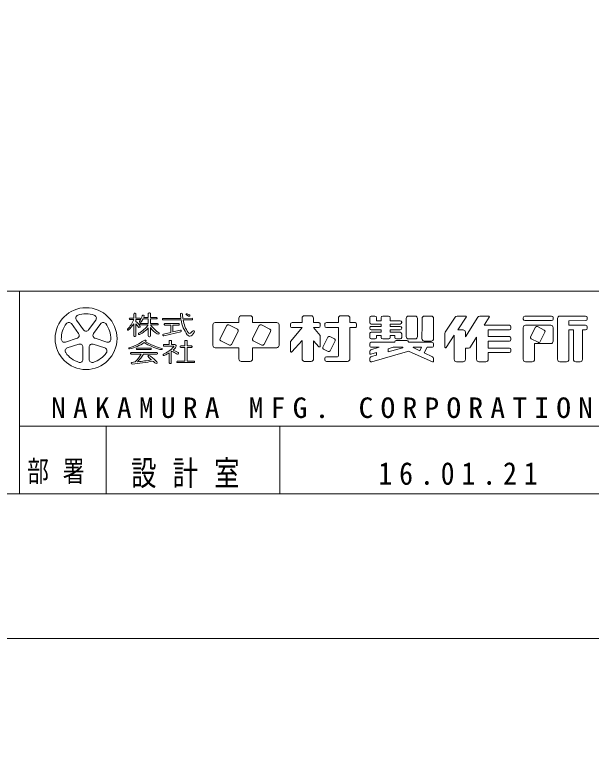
# Model space of a CAD drawing. Units: millimetres on the paper. Extents: x 0 to 420, y -594 to 297.
# Drawn here: x 306.5 to 366.3, y -11.1 to 64.7 of the extents above; entities that cross this region are included whole.
import ezdxf

# ---------------------------------------------------------------- set-up
doc = ezdxf.new("R2010")
doc.units = ezdxf.units.MM
for name, color, linetype, lineweight in [('0_2', 7, 'Continuous', 13), ('FMT', 7, 'Continuous', 13), ('FMT-TXT', 7, 'Continuous', 13)]:
    doc.layers.add(name, color=color, linetype=linetype, lineweight=lineweight)
doc.styles.add('ＭＳ ゴシック', font='')
doc.styles.get('ＭＳ ゴシック').set_extended_font_data('MS Gothic')

msp = doc.modelspace()

# ---------------------------------------------------------------- linework, layer by layer
at = {"layer": '0_2'}
for points in [[(0, 297), (420, 297), (420, 0), (0, 0)], [(0, 0), (420, 0), (420, -297), (0, -297)]]:
    msp.add_lwpolyline(points, close=True, dxfattribs=at)
at = {"layer": 'FMT'}
for p, q in [((28, 36), (403, 36)), ((307, 36), (307, 15)), ((307, 22), (392, 22)), ((316, 22), (316, 15)), ((334, 22), (334, 15)), ((403, 15), (28, 15))]:
    msp.add_line(p, q, dxfattribs=at)
at = {"layer": 'FMT-TXT'}
for p, q in [((318.864, 33.209), (318.864, 33.631)), ((318.944, 33.711), (319, 33.711)), ((319.08, 33.631), (319.08, 33.209)), ((319.834, 33.52), (319.876, 33.508)), ((320.361, 33.267), (320.361, 33.677)), ((320.441, 33.757), (320.5, 33.757)), ((320.58, 33.677), (320.581, 33.267)), ((323.808, 33.721), (323.79, 33.721)), ((324.285, 33.639), (324.282, 33.635)), ((324.287, 33.574), (324.517, 33.413)), ((324.384, 33.658), (324.627, 33.556)), ((324.664, 33.451), (324.665, 33.453)), ((329.999, 33.454), (330.933, 33.454)), ((337.251, 33.454), (336.542, 33.454)), ((340.32, 33.454), (341.028, 33.454)), ((343.479, 33.417), (343.863, 33.417)), ((344.665, 33.417), (345.285, 33.417)), ((347.342, 33.417), (348.033, 33.417)), ((348.986, 33.417), (349.698, 33.417)), ((353.276, 33.418), (352.379, 33.418)), ((355.664, 33.418), (354.722, 33.418)), ((359.401, 33.418), (360.14, 33.419)), ((360.14, 33.419), (362.178, 33.419)), ((363.037, 33.418), (363.618, 33.419)), ((363.618, 33.419), (365.704, 33.419)), ((313.133, 31.61), (312.385, 32.64)), ((313.65, 31.986), (312.902, 33.016)), ((314.168, 31.986), (314.916, 33.016)), ((314.686, 31.61), (315.434, 32.64)), ((318.378, 33.145), (318.378, 33.128)), ((318.864, 33.209), (318.442, 33.209)), ((318.442, 33.064), (318.854, 33.063)), ((318.864, 32.614), (318.864, 31.382)), ((319.078, 31.382), (319.08, 32.626)), ((319.08, 33.209), (319.482, 33.209)), ((319.482, 33.064), (319.08, 33.063)), ((319.08, 33.063), (319.08, 32.865)), ((319.48, 32.566), (319.48, 32.582)), ((319.483, 32.785), (319.484, 32.785)), ((319.544, 32.646), (320.361, 32.646)), ((319.546, 33.145), (319.546, 33.128)), ((320.361, 33.123), (319.828, 33.123)), ((319.89, 33.267), (320.361, 33.267)), ((320.361, 32.646), (320.361, 33.123)), ((320.581, 33.267), (321.206, 33.267)), ((320.581, 33.123), (320.581, 32.646)), ((321.206, 33.122), (320.581, 33.123)), ((320.581, 32.646), (321.327, 32.646)), ((321.27, 33.203), (321.27, 33.186)), ((321.391, 32.582), (321.391, 32.566)), ((321.823, 33.125), (321.823, 33.087)), ((323.734, 33.189), (321.887, 33.189)), ((321.887, 33.023), (323.755, 33.023)), ((323.511, 32.643), (322.072, 32.643)), ((324.898, 33.191), (323.94, 33.189)), ((323.967, 33.023), (324.898, 33.023)), ((324.962, 33.087), (324.962, 33.127)), ((327.295, 32.755), (329.759, 32.754)), ((329.759, 32.754), (329.759, 33.214)), ((331.173, 33.216), (331.176, 32.754)), ((331.176, 32.754), (333.679, 32.754)), ((335.111, 32.582), (335.111, 32.394)), ((336.301, 32.742), (335.271, 32.742)), ((336.302, 33.215), (336.301, 32.742)), ((337.491, 32.742), (337.491, 33.214)), ((338.033, 32.745), (337.491, 32.742)), ((338.194, 32.395), (338.194, 32.585)), ((338.666, 32.395), (338.666, 32.585)), ((338.827, 32.745), (340.08, 32.742)), ((340.08, 32.742), (340.08, 33.214)), ((341.268, 33.215), (341.27, 32.742)), ((341.27, 32.742), (341.806, 32.742)), ((341.966, 32.582), (341.966, 32.394)), ((343.319, 32.757), (343.319, 33.257)), ((344.505, 32.597), (343.479, 32.597)), ((344.023, 33.258), (344.024, 32.944)), ((344.024, 32.944), (344.505, 32.944)), ((344.505, 32.944), (344.505, 33.257)), ((344.505, 32.351), (344.505, 32.597)), ((345.445, 33.258), (345.447, 32.944)), ((345.447, 32.944), (346.48, 32.944)), ((346.48, 32.597), (345.447, 32.597)), ((345.447, 32.597), (345.447, 32.351)), ((346.64, 32.784), (346.64, 32.757)), ((347.102, 31.909), (347.102, 33.177)), ((348.273, 33.177), (348.273, 31.299)), ((348.742, 31.073), (348.746, 32.595)), ((348.746, 32.595), (348.746, 33.177)), ((349.938, 33.177), (349.938, 31.072)), ((352.179, 33.311), (351.161, 31.769)), ((353.329, 33.319), (352.456, 31.998)), ((353.243, 31.277), (354.519, 33.306)), ((355.188, 32.474), (355.719, 33.32)), ((359.241, 33.11), (359.241, 33.258)), ((362.178, 32.95), (359.401, 32.95)), ((362.338, 33.259), (362.338, 33.11)), ((362.797, 28.933), (362.797, 33.178)), ((365.704, 32.949), (363.973, 32.947)), ((363.973, 32.947), (363.973, 32.474)), ((365.864, 33.259), (365.864, 33.109)), ((318.226, 31.969), (318.216, 31.976)), ((319.443, 32.257), (319.466, 32.268)), ((320.346, 32.502), (319.544, 32.502)), ((320.361, 32.193), (320.361, 31.363)), ((320.58, 31.362), (320.581, 32.235)), ((321.327, 32.502), (320.598, 32.502)), ((322.008, 32.579), (322.008, 32.55)), ((322.071, 32.486), (322.682, 32.485)), ((322.682, 32.485), (322.682, 31.727)), ((322.913, 32.485), (323.511, 32.485)), ((322.913, 31.783), (322.913, 32.485)), ((322.913, 31.783), (323.684, 31.968)), ((323.575, 32.549), (323.575, 32.579)), ((323.78, 31.911), (323.782, 31.903)), ((324.823, 31.704), (324.953, 31.863)), ((327.055, 30.384), (327.055, 32.515)), ((328.494, 32.44), (327.804, 31.086)), ((328.709, 32.51), (329.601, 32.055)), ((329.671, 31.84), (328.981, 30.486)), ((331.872, 32.44), (331.182, 31.086)), ((332.087, 32.51), (332.979, 32.055)), ((333.049, 31.84), (332.359, 30.486)), ((333.919, 32.514), (333.919, 30.387)), ((336.301, 32.235), (335.139, 30.835)), ((335.271, 32.234), (336.301, 32.235)), ((337.491, 32.235), (338.175, 31.418)), ((337.491, 32.235), (338.034, 32.235)), ((340.08, 32.235), (338.826, 32.235)), ((340.084, 29.362), (340.08, 32.235)), ((341.805, 32.234), (341.27, 32.235)), ((341.27, 32.235), (341.27, 28.97)), ((343.319, 32.158), (343.319, 32.195)), ((343.479, 32.355), (344.505, 32.351)), ((344.505, 31.998), (343.479, 31.998)), ((344.505, 31.746), (344.505, 31.998)), ((345.447, 32.351), (346.48, 32.351)), ((346.48, 31.996), (345.447, 31.994)), ((345.447, 31.994), (345.447, 31.746)), ((346.64, 32.191), (346.64, 32.156)), ((347.101, 31.299), (347.102, 31.909)), ((352.456, 31.998), (353.001, 31.998)), ((355.188, 32.474), (357.808, 32.474)), ((357.809, 32.002), (355.605, 31.999)), ((355.605, 31.999), (355.605, 31.295)), ((357.968, 32.314), (357.968, 32.162)), ((359.241, 28.933), (359.241, 32.231)), ((359.481, 32.471), (361.711, 32.472)), ((360.51, 32.258), (360.006, 31.284)), ((360.726, 32.327), (361.425, 31.964)), ((361.711, 32.472), (362.098, 32.472)), ((362.338, 32.232), (362.338, 30.818)), ((363.973, 32.474), (365.704, 32.474)), ((364.444, 32.002), (363.973, 32.002)), ((363.973, 32.002), (363.973, 28.933)), ((364.444, 32.002), (364.444, 28.933)), ((365.704, 32.002), (365.386, 32.002)), ((365.386, 32.002), (365.386, 28.933)), ((365.864, 32.314), (365.864, 32.162)), ((312.973, 31.118), (311.762, 30.725)), ((314.846, 31.118), (316.056, 30.725)), ((318.944, 31.302), (318.998, 31.302)), ((319.351, 31.564), (319.356, 31.552)), ((320.441, 31.283), (320.5, 31.283)), ((321.477, 31.586), (321.488, 31.599)), ((321.871, 31.457), (321.871, 31.458)), ((321.931, 31.547), (322.682, 31.727)), ((323.723, 31.804), (321.969, 31.39)), ((324.662, 31.63), (324.668, 31.63)), ((324.682, 31.348), (324.685, 31.348)), ((324.902, 31.451), (325.124, 31.723)), ((338.194, 31.367), (338.194, 30.305)), ((338.454, 30.201), (338.976, 31.241)), ((339.191, 31.312), (339.669, 31.072)), ((343.319, 31.211), (343.319, 31.586)), ((343.479, 31.746), (344.505, 31.746)), ((344.505, 31.401), (344.031, 31.401)), ((344.031, 31.401), (344.031, 31.211)), ((344.506, 31.218), (344.505, 31.401)), ((345.447, 31.746), (346.48, 31.746)), ((345.447, 31.401), (345.447, 31.219)), ((345.928, 31.401), (345.447, 31.401)), ((345.928, 31.21), (345.928, 31.401)), ((346.64, 31.586), (346.64, 31.211)), ((351.121, 31.637), (351.121, 30.19)), ((352.081, 31.429), (351.238, 30.154)), ((352.078, 28.934), (352.081, 31.429)), ((353.241, 31.759), (353.243, 31.277)), ((353.779, 30.225), (354.403, 31.221)), ((354.403, 28.933), (354.403, 31.221)), ((355.605, 31.295), (357.808, 31.295)), ((357.968, 31.135), (357.968, 30.982)), ((360.074, 31.069), (360.774, 30.706)), ((361.494, 31.749), (360.99, 30.775)), ((313.17, 30.509), (311.96, 30.116)), ((314.648, 30.509), (315.859, 30.116)), ((321.923, 30.405), (321.923, 30.374)), ((322.532, 30.469), (321.987, 30.469)), ((321.987, 30.31), (322.964, 30.31)), ((322.532, 30.844), (322.532, 30.469)), ((322.701, 30.908), (322.596, 30.908)), ((322.765, 30.469), (322.765, 30.844)), ((322.765, 30.469), (323.1, 30.469)), ((324.156, 30.325), (323.725, 30.325)), ((324.155, 30.844), (324.156, 30.325)), ((324.32, 30.908), (324.219, 30.908)), ((324.384, 30.325), (324.384, 30.844)), ((324.832, 30.324), (324.384, 30.325)), ((327.874, 30.87), (328.766, 30.416)), ((331.252, 30.87), (332.144, 30.416)), ((335.121, 30.784), (335.121, 29.754)), ((336.301, 30.893), (335.261, 29.701)), ((336.301, 30.893), (336.301, 28.97)), ((337.491, 30.866), (338.055, 30.251)), ((337.494, 28.97), (337.491, 30.866)), ((339.217, 29.817), (339.74, 30.857)), ((343.321, 30.542), (343.321, 30.351)), ((343.871, 31.051), (343.479, 31.051)), ((345.917, 30.702), (343.481, 30.702)), ((345.287, 31.059), (344.666, 31.059)), ((345.917, 30.702), (345.917, 30.745)), ((346.077, 30.905), (347.173, 30.905)), ((346.48, 31.051), (346.088, 31.051)), ((347.333, 30.749), (347.334, 30.702)), ((347.334, 30.702), (349.772, 30.702)), ((348.033, 31.059), (347.341, 31.059)), ((349.698, 30.832), (348.982, 30.832)), ((349.932, 30.542), (349.932, 30.352)), ((357.808, 30.822), (355.605, 30.821)), ((355.605, 30.821), (355.605, 30.112)), ((362.097, 30.578), (360.421, 30.581)), ((360.421, 30.581), (360.421, 28.933)), ((313.589, 30.205), (313.589, 28.932)), ((314.229, 30.205), (314.229, 28.932)), ((318.528, 29.544), (318.528, 29.568)), ((318.592, 29.632), (318.879, 29.631)), ((318.879, 29.631), (321.259, 29.631)), ((319.12, 30.012), (319.12, 30.037)), ((319.184, 30.101), (319.647, 30.102)), ((320.612, 29.948), (319.184, 29.948)), ((319.647, 30.102), (320.612, 30.102)), ((320.676, 30.038), (320.676, 30.012)), ((321.323, 29.567), (321.323, 29.544)), ((321.704, 29.941), (321.741, 29.941)), ((321.801, 30.003), (321.801, 30.001)), ((322.525, 29.605), (322.525, 28.573)), ((322.746, 28.573), (322.746, 29.733)), ((323.661, 30.261), (323.661, 30.232)), ((323.725, 30.168), (324.156, 30.166)), ((324.156, 30.166), (324.156, 28.76)), ((324.384, 30.166), (324.831, 30.166)), ((324.384, 28.76), (324.384, 30.166)), ((324.895, 30.23), (324.895, 30.26)), ((329.759, 30.144), (327.295, 30.144)), ((329.763, 28.969), (329.759, 30.144)), ((333.68, 30.147), (331.176, 30.144)), ((331.176, 30.144), (331.176, 28.97)), ((338.525, 29.986), (339.002, 29.746)), ((343.321, 29.764), (343.321, 29.54)), ((344.036, 29.66), (343.425, 29.464)), ((344.314, 30.195), (343.432, 29.916)), ((343.481, 30.191), (344.314, 30.195)), ((343.525, 28.684), (347.242, 29.767)), ((344.036, 29.66), (344.036, 29.378)), ((345.217, 30.027), (345.761, 30.195)), ((345.217, 29.703), (346.766, 30.129)), ((345.217, 30.027), (345.217, 29.703)), ((346.744, 30.195), (345.761, 30.195)), ((346.744, 30.195), (346.766, 30.129)), ((347.407, 29.756), (349.819, 28.678)), ((347.828, 30.149), (348.502, 29.832)), ((348.699, 30.195), (347.839, 30.195)), ((348.699, 30.195), (348.502, 29.832)), ((349.267, 30.195), (348.977, 29.609)), ((348.977, 29.609), (349.84, 29.203)), ((349.771, 30.192), (349.267, 30.195)), ((353.243, 30.112), (353.575, 30.112)), ((353.243, 30.112), (353.243, 28.933)), ((355.605, 30.112), (357.808, 30.112)), ((357.808, 29.64), (355.605, 29.638)), ((355.605, 29.638), (355.605, 28.933)), ((357.968, 29.952), (357.968, 29.8)), ((319.607, 29.48), (318.592, 29.48)), ((321.259, 29.48), (319.879, 29.48)), ((338.666, 28.89), (338.666, 29.042)), ((338.826, 29.202), (339.924, 29.202)), ((343.321, 28.999), (343.321, 28.837)), ((343.497, 29.23), (344.036, 29.378)), ((349.932, 29.058), (349.932, 28.751)), ((322.589, 28.509), (322.682, 28.509)), ((323.336, 28.696), (323.336, 28.66)), ((324.156, 28.76), (323.4, 28.76)), ((323.4, 28.596), (325.101, 28.596)), ((325.101, 28.761), (324.384, 28.76)), ((325.165, 28.66), (325.165, 28.697)), ((330.936, 28.73), (330.003, 28.73)), ((336.541, 28.73), (337.254, 28.73)), ((341.03, 28.73), (338.826, 28.73)), ((353.003, 28.693), (352.318, 28.693)), ((355.365, 28.693), (354.643, 28.693)), ((360.181, 28.693), (359.481, 28.693)), ((363.733, 28.693), (363.037, 28.693)), ((365.146, 28.693), (364.684, 28.693))]:
    msp.add_line(p, q, dxfattribs=at)
msp.add_circle((313.909, 31.086), 3.208, dxfattribs=at)
for centre, radius, start, end in [((313.161, 33.204), 0.32, 109.44841, 216), ((313.909, 31.086), 2.567, 70.55159, 109.44841), ((314.657, 33.204), 0.32, 324, 70.55159), ((318.944, 33.631), 0.08, 90, 180), ((319, 33.631), 0.08, 0.03071, 90), ((318.143, 33.883), 1.644, 323.32664, 345.25207), ((319.81, 33.444), 0.08, 73.05496, 165.25207), ((319.853, 33.431), 0.08, 348.15042, 73.05496), ((318.772, 33.658), 1.184, 340.70702, 348.15042), ((320.441, 33.677), 0.08, 90, 180), ((320.5, 33.677), 0.08, 0.10171, 90), ((323.79, 33.641), 0.08, 90, 179.05504), ((327.231, 33.585), 3.521, 179.05504, 186.44956), ((323.808, 33.621), 0.1, 0.73865, 90), ((327.427, 33.668), 3.52, 180.73865, 187.81715), ((324.31, 33.607), 0.04, 135, 235.13411), ((324.349, 33.575), 0.09, 67.11966, 135), ((324.574, 33.496), 0.1, 235.13411, 333.70884), ((324.598, 33.487), 0.075, 333.70884, 67.11966), ((329.999, 33.214), 0.24, 90, 180), ((330.933, 33.214), 0.24, 0.37848, 90), ((336.542, 33.214), 0.24, 90, 179.83438), ((337.251, 33.214), 0.24, 0, 90), ((340.32, 33.214), 0.24, 90, 180), ((341.028, 33.214), 0.24, 0.31285, 90), ((343.479, 33.257), 0.16, 90, 180), ((343.863, 33.257), 0.16, 0.23357, 90), ((344.665, 33.257), 0.16, 90, 180), ((345.285, 33.257), 0.16, 0.33362, 90), ((347.342, 33.177), 0.24, 90, 180), ((348.033, 33.177), 0.24, 0, 90), ((348.986, 33.177), 0.24, 90, 180), ((349.698, 33.177), 0.24, 0, 90), ((352.379, 33.178), 0.24, 90, 146.54759), ((353.276, 33.354), 0.064, 326.54759, 90), ((354.722, 33.178), 0.24, 90, 147.84335), ((355.664, 33.354), 0.064, 327.92885, 90), ((359.401, 33.258), 0.16, 90.05288, 180), ((362.178, 33.259), 0.16, 0, 90), ((363.037, 33.178), 0.24, 90.05785, 180), ((365.704, 33.259), 0.16, 0, 90), ((313.909, 31.086), 2.567, 142.55159, 181.44841), ((312.126, 32.452), 0.32, 36, 142.55159), ((315.693, 32.452), 0.32, 37.44841, 144), ((313.909, 31.086), 2.567, 358.55159, 37.44841), ((315.276, 34.64), 3.91, 318.53178, 336.218), ((316.616, 34.06), 2.673, 308.62833, 327.25422), ((318.442, 33.145), 0.064, 90, 180), ((318.442, 33.128), 0.064, 180, 269.96094), ((317.838, 31.366), 1.947, 31.45806, 50.35526), ((317.113, 30.849), 2.651, 32.81567, 42.09068), ((319.526, 32.853), 0.08, 143.32664, 237.70815), ((319.544, 32.582), 0.064, 89.95342, 180), ((319.482, 33.145), 0.064, 0, 90), ((319.482, 33.128), 0.064, 270.03997, 0), ((319.527, 32.852), 0.08, 237.70815, 313.1417), ((318.772, 33.658), 1.184, 313.1417, 333.15639), ((321.206, 33.203), 0.064, 0, 90), ((321.206, 33.186), 0.064, 269.90077, 0), ((321.327, 32.582), 0.064, 0, 90), ((321.887, 33.125), 0.064, 90, 180), ((321.887, 33.087), 0.064, 180, 270), ((322.072, 32.579), 0.064, 90, 180), ((323.511, 32.579), 0.064, 0, 90), ((327.231, 33.585), 3.521, 189.18129, 216.51269), ((327.427, 33.668), 3.52, 190.56412, 213.61207), ((324.898, 33.127), 0.064, 0, 90.06898), ((324.898, 33.087), 0.064, 270, 0), ((327.295, 32.515), 0.24, 89.97387, 180), ((333.679, 32.514), 0.24, 0, 90), ((335.271, 32.582), 0.16, 90, 180), ((338.034, 32.585), 0.16, 0, 90.29595), ((338.826, 32.585), 0.16, 89.85289, 180), ((341.806, 32.582), 0.16, 0, 90), ((343.479, 32.757), 0.16, 180, 270), ((346.48, 32.784), 0.16, 0, 90), ((346.48, 32.757), 0.16, 270.01808, 0), ((359.401, 33.11), 0.16, 180, 270), ((362.178, 33.11), 0.16, 270, 0), ((365.704, 33.109), 0.16, 270.09318, 0), ((313.909, 32.175), 0.32, 216, 324), ((318.243, 32.018), 0.05, 138.53178, 236.5396), ((318.254, 32.011), 0.05, 236.5396, 308.62833), ((319.408, 32.329), 0.08, 212.81567, 296.25232), ((318.025, 34.151), 2.847, 298.38978, 324.61681), ((319.43, 32.34), 0.08, 296.25232, 31.45806), ((317.773, 34.678), 3.589, 298.15867, 316.15596), ((319.544, 32.566), 0.064, 180, 270), ((322.675, 33.739), 2.579, 215.68313, 237.27131), ((323.311, 34.496), 3.367, 216.30733, 236.72135), ((321.327, 32.566), 0.064, 269.99752, 0), ((322.072, 32.55), 0.064, 180, 269.8862), ((323.511, 32.549), 0.064, 270, 0), ((323.703, 31.89), 0.08, 15.34193, 103.48779), ((323.705, 31.882), 0.08, 283.27187, 15.34193), ((325.038, 31.793), 0.11, 320.82004, 140.82004), ((328.637, 32.367), 0.16, 63, 153), ((329.528, 31.913), 0.16, 333, 63), ((332.015, 32.367), 0.16, 63, 153), ((332.906, 31.913), 0.16, 333, 63), ((335.271, 32.394), 0.16, 180, 270.05143), ((338.034, 32.395), 0.16, 270, 0), ((338.826, 32.395), 0.16, 180, 270), ((341.806, 32.394), 0.16, 269.91201, 0), ((343.479, 32.195), 0.16, 89.8126, 180), ((343.479, 32.158), 0.16, 180, 270), ((346.48, 32.191), 0.16, 0, 90), ((346.48, 32.156), 0.16, 270.08449, 0), ((353.001, 31.758), 0.24, 0.22118, 90), ((357.808, 32.314), 0.16, 0, 90), ((357.808, 32.162), 0.16, 270.09712, 0), ((359.481, 32.231), 0.24, 90.00511, 180), ((360.652, 32.184), 0.16, 62.62013, 152.62013), ((361.352, 31.822), 0.16, 332.62013, 62.62013), ((362.098, 32.232), 0.24, 0, 90), ((365.704, 32.314), 0.16, 0, 90), ((365.704, 32.162), 0.16, 270.11571, 0), ((312.874, 31.422), 0.32, 288, 36), ((314.945, 31.422), 0.32, 144, 252), ((318.944, 31.382), 0.08, 180, 270), ((318.998, 31.382), 0.08, 270, 359.92302), ((319.409, 31.59), 0.064, 118.38978, 204.04766), ((319.429, 31.585), 0.08, 204.04766, 298.15867), ((320.441, 31.363), 0.08, 180, 270), ((320.5, 31.363), 0.08, 270, 359.94756), ((321.367, 31.704), 0.16, 237.27131, 319.03632), ((321.428, 31.628), 0.064, 319.03632, 56.72135), ((321.95, 31.469), 0.08, 103.48779, 188.39767), ((321.95, 31.468), 0.08, 188.39767, 283.27187), ((324.682, 31.698), 0.35, 216.51269, 270), ((324.662, 31.83), 0.2, 213.61207, 270), ((324.668, 31.83), 0.2, 270, 320.82004), ((324.685, 31.628), 0.28, 270, 320.82004), ((327.947, 31.013), 0.16, 153, 243), ((331.325, 31.013), 0.16, 153, 243), ((338.114, 31.367), 0.08, 0, 39.94734), ((339.119, 31.169), 0.16, 63.30137, 153.30137), ((339.597, 30.929), 0.16, 333.30137, 63.30137), ((343.479, 31.586), 0.16, 89.98781, 180), ((343.479, 31.211), 0.16, 180, 270), ((343.871, 31.211), 0.16, 270, 0), ((344.666, 31.219), 0.16, 180.28179, 270), ((345.287, 31.219), 0.16, 270, 0), ((346.088, 31.211), 0.16, 180.19263, 270), ((346.48, 31.586), 0.16, 0, 90), ((346.48, 31.211), 0.16, 270, 0), ((347.341, 31.299), 0.24, 179.95491, 270), ((348.033, 31.299), 0.24, 270, 0), ((348.982, 31.072), 0.24, 179.88125, 270), ((349.698, 31.072), 0.24, 270, 0), ((351.361, 31.637), 0.24, 146.54759, 180), ((357.808, 31.135), 0.16, 0, 90), ((360.148, 31.211), 0.16, 152.62013, 242.62013), ((311.664, 31.029), 0.32, 181.44841, 288), ((313.269, 30.205), 0.32, 0, 108), ((314.549, 30.205), 0.32, 72, 180), ((316.155, 31.029), 0.32, 252, 358.55159), ((316.938, 34.959), 5.037, 286.5979, 306.30669), ((317.594, 34.08), 4.136, 281.27769, 304.53893), ((320.03, 30.751), 0.185, 80.51157, 126.30669), ((323.561, 36.73), 7.058, 239.12538, 253.54383), ((320.047, 30.854), 0.08, 359.89486, 80.51157), ((323.906, 37.657), 7.887, 240.99984, 254.13419), ((320.001, 30.854), 0.126, 310.55637, 359.89486), ((321.987, 30.405), 0.064, 90, 180), ((321.987, 30.374), 0.064, 180, 270), ((322.596, 30.844), 0.064, 90, 180.11549), ((322.701, 30.844), 0.064, 0, 90), ((322.964, 30.27), 0.04, 317.937, 90), ((323.1, 30.309), 0.16, 326.5956, 90), ((323.725, 30.261), 0.064, 90, 180), ((324.219, 30.844), 0.064, 90, 180.12691), ((324.32, 30.844), 0.064, 0, 90), ((324.831, 30.26), 0.064, 0, 89.82496), ((327.295, 30.384), 0.24, 180, 270), ((328.838, 30.559), 0.16, 243, 333), ((332.216, 30.559), 0.16, 243, 333), ((333.679, 30.387), 0.24, 270.07124, 0), ((335.201, 30.784), 0.08, 140.32511, 180), ((343.481, 30.542), 0.16, 90, 180), ((343.481, 30.351), 0.16, 180, 270.23105), ((346.077, 30.745), 0.16, 90, 180), ((347.173, 30.745), 0.16, 1.17868, 90), ((349.772, 30.352), 0.16, 269.65449, 0), ((349.772, 30.542), 0.16, 0, 90), ((357.808, 30.982), 0.16, 270.01374, 0), ((360.847, 30.848), 0.16, 242.62013, 332.62013), ((362.098, 30.818), 0.24, 269.89827, 0), ((312.059, 29.812), 0.32, 108, 214.55159), ((313.909, 31.086), 2.567, 214.55159, 253.44841), ((313.909, 31.086), 2.567, 286.55159, 325.44841), ((315.76, 29.812), 0.32, 325.44841, 72), ((318.392, 30.078), 0.056, 106.5979, 281.27769), ((318.592, 29.568), 0.064, 89.75609, 180), ((319.184, 30.037), 0.064, 90.09097, 180), ((319.184, 30.012), 0.064, 180, 270), ((320.612, 30.038), 0.064, 0, 90), ((320.612, 30.012), 0.064, 270, 0), ((321.259, 29.567), 0.064, 0, 90), ((321.704, 30.441), 0.5, 253.54383, 270), ((321.741, 30.001), 0.06, 270, 0), ((321.731, 30.003), 0.07, 0, 74.13419), ((320.618, 32.387), 3.2, 294.05223, 317.937), ((320.346, 33.168), 4.176, 294.3427, 301.46375), ((321.8, 31.165), 1.716, 303.44766, 305.5445), ((322.005, 27.634), 2.277, 55.91756, 69.61834), ((321.8, 31.165), 1.716, 311.47782, 326.5956), ((322.13, 27.27), 2.731, 61.15895, 72.81614), ((323.399, 29.575), 0.1, 255.58401, 61.15895), ((323.725, 30.232), 0.064, 180, 269.79364), ((324.831, 30.23), 0.064, 270, 0), ((335.201, 29.754), 0.08, 180, 318.90041), ((338.114, 30.305), 0.08, 222.49695, 0), ((338.597, 30.129), 0.16, 153.30137, 243.30137), ((339.074, 29.889), 0.16, 243.30137, 333.30137), ((343.481, 29.764), 0.16, 107.53601, 180), ((347.309, 29.537), 0.24, 65.92748, 106.25077), ((347.839, 30.171), 0.024, 90, 244.8124), ((351.185, 30.19), 0.064, 180, 326.54759), ((353.575, 30.352), 0.24, 270, 327.92885), ((357.808, 29.952), 0.16, 0, 90), ((357.808, 29.8), 0.16, 270.05257, 0), ((313.269, 28.932), 0.32, 253.44841, 0), ((314.549, 28.932), 0.32, 180, 286.55159), ((318.592, 29.544), 0.064, 180, 270), ((316.606, 31.112), 3.416, 314.36877, 331.45657), ((316.259, 31.724), 4.259, 314.66895, 328.19587), ((318.01, 44.441), 15.794, 274.51667, 279.78158), ((320.392, 29.264), 0.069, 73.96526, 223.41964), ((324.532, 33.181), 5.769, 223.41964, 228.2791), ((320.218, 28.657), 0.7, 54.05931, 73.96526), ((317.61, 25.06), 5.143, 44.77854, 54.05931), ((321.259, 29.544), 0.064, 270, 0), ((321.947, 29.41), 0.06, 114.05223, 254.34738), ((321.985, 29.545), 0.2, 254.34738, 294.3427), ((323.449, 29.769), 0.3, 235.91756, 255.58401), ((330.003, 28.97), 0.24, 180.14812, 270), ((330.936, 28.97), 0.24, 270, 0), ((336.541, 28.97), 0.24, 180, 270), ((337.254, 28.97), 0.24, 270, 0.09198), ((338.826, 29.042), 0.16, 90, 180), ((338.826, 28.89), 0.16, 180, 270), ((339.924, 29.362), 0.16, 270, 0.08669), ((341.03, 28.97), 0.24, 270, 0), ((343.401, 29.54), 0.08, 180, 287.82368), ((343.561, 28.999), 0.24, 105.37709, 180), ((343.481, 28.837), 0.16, 180, 286.25077), ((349.772, 29.058), 0.16, 0, 64.8124), ((352.318, 28.933), 0.24, 179.94735, 270), ((353.003, 28.933), 0.24, 270, 0), ((354.643, 28.933), 0.24, 179.98916, 270), ((355.365, 28.933), 0.24, 270, 0), ((359.481, 28.933), 0.24, 180, 270), ((360.181, 28.933), 0.24, 270, 0), ((363.037, 28.933), 0.24, 180, 270), ((363.733, 28.933), 0.24, 270, 0), ((364.684, 28.933), 0.24, 180, 270), ((365.146, 28.933), 0.24, 270, 0), ((318.68, 28.539), 0.0882, 100.57146, 275.28138), ((319.27, 25.378), 3.303, 94.7858, 100.57146), ((316.725, 49.694), 21.334, 275.28138, 281.09041), ((324.532, 33.181), 5.769, 230.05909, 233.8086), ((321.187, 28.61), 0.104, 233.8086, 44.77854), ((322.589, 28.573), 0.064, 180, 270), ((322.682, 28.573), 0.064, 270, 0.07609), ((323.4, 28.696), 0.064, 90, 180), ((323.4, 28.66), 0.064, 180, 270), ((325.101, 28.697), 0.064, 0, 90.06778), ((325.101, 28.66), 0.064, 270, 0), ((349.852, 28.751), 0.08, 245.92748, 0)]:
    msp.add_arc(centre, radius, start, end, dxfattribs=at)

# ---------------------------------------------------------------- texts
at = {"layer": 'FMT-TXT', "attachment_point": 7, "style": 'ＭＳ ゴシック'}
for s, insert, char_height in [('\\T1.5;\\W1.05;NAKAMURA\\~MFG.\\~CORPORATION', (310.279, 22.825), 2.126), ('\\T1.64;\\W0.75;部署', (307.8, 16), 2.199), ('\\T1.64;\\W0.75;設計室', (318.583, 15.583), 2.566), ('\\T1.5;\\W0.9;16.01.21', (344.219, 15.896), 2.346)]:
    msp.add_mtext(s, dxfattribs=dict(at, insert=insert, char_height=char_height))

doc.saveas('drawing.dxf')
